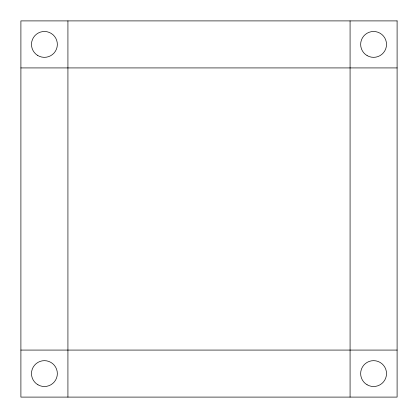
<?xml version="1.0" encoding="UTF-8"?>
<svg xmlns="http://www.w3.org/2000/svg" width="418" height="418" viewBox="0 0 418 418"><rect width="100%" height="100%" fill="white"/><g stroke="black" fill="none" stroke-linecap="round" stroke-linejoin="round"><path stroke-width="0.63" d="M20.9 67.925L397.1 67.925M20.9 350.075L397.1 350.075M350.075 20.9L350.075 397.1M67.925 20.9L67.925 397.1M397.1 20.9L20.9 20.9L20.9 397.1L397.1 397.1L397.1 20.9M367.072 384.759A12.932 12.932 0 0 0 386.519 373.645A12.932 12.932 0 0 0 367.171 362.359A12.932 12.932 0 0 0 367.072 384.759M367.119 55.61A12.932 12.932 0 0 0 386.519 44.412A12.932 12.932 0 0 0 367.119 33.215A12.932 12.932 0 0 0 367.119 55.61M37.944 384.785A12.932 12.932 0 0 0 57.344 373.587A12.932 12.932 0 0 0 37.944 362.39A12.932 12.932 0 0 0 37.944 384.785M37.599 55.401A12.932 12.932 0 0 0 57.339 44.82A12.932 12.932 0 0 0 38.299 33.017A12.932 12.932 0 0 0 37.599 55.401"/></g></svg>
